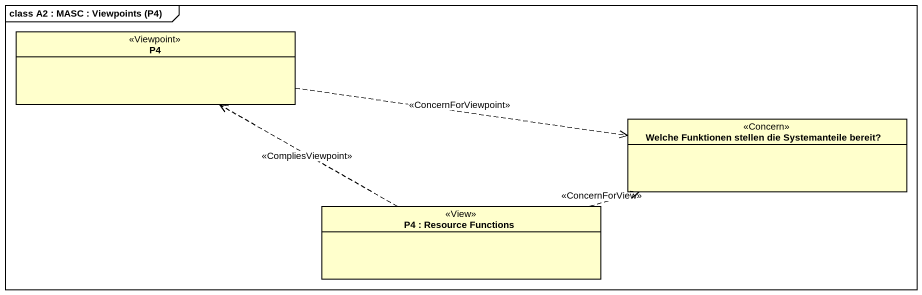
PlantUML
@startuml
mainframe class A2 : MASC : Viewpoints (P4)
hide circle
hide empty members
class P4 <<Viewpoint>>
class "Welche Funktionen stellen die Systemanteile bereit?" as Welche_Funktionen_stellen <<Concern>>
class "P4 : Resource Functions" as P4_Resource_Functions <<View>>
P4 .right.> Welche_Funktionen_stellen : <<ConcernForViewpoint>>
P4_Resource_Functions .left.> P4 : <<CompliesViewpoint>>
P4_Resource_Functions .right.> Welche_Funktionen_stellen : <<ConcernForView>>
@enduml
